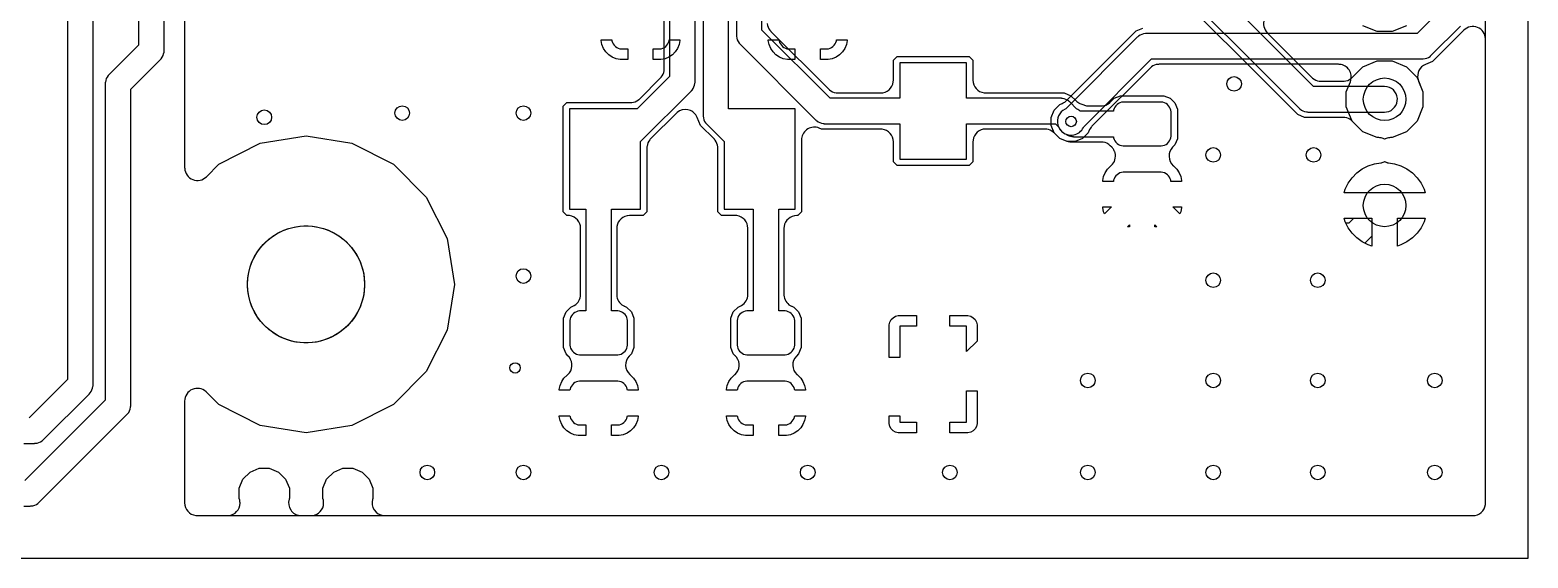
# Model space of a CAD drawing. Header units: millimetres. Extents: x 0 to 54.2, y 53.5 to 120.
# Drawn here: x 18.39 to 54.23, y 53.45 to 66.09 of the extents above; entities that cross this region are included whole.
import ezdxf

# ---------------------------------------------------------------- set-up
doc = ezdxf.new("R2010")
doc.units = ezdxf.units.MM

msp = doc.modelspace()

# ---------------------------------------------------------------- linework, layer by layer
at = {"layer": '16_copper'}
for points in [[(22.095, 69.058), (22.095, 62.793), (22.096, 62.782, 0.654879), (22.616, 62.577), (22.912, 62.874), (23.902, 63.378), (25, 63.552), (26.098, 63.378), (27.088, 62.874), (27.874, 62.088), (28.378, 61.098), (28.552, 60), (28.378, 58.902), (27.874, 57.912), (27.088, 57.126), (26.098, 56.622), (25, 56.448), (23.902, 56.622), (22.912, 57.126), (22.616, 57.423), (22.607, 57.43, 0.654869), (22.095, 57.207), (22.095, 54.771), (22.095, 54.77), (22.095, 54.769, 0.374196), (22.359, 54.469), (22.4, 54.466), (25.116, 54.466), (25.132, 54.467), (25.149, 54.468, 0.374198), (25.42, 54.762), (25.42, 54.767), (25.42, 54.772, 0.067058), (25.408, 54.858), (25.403, 54.871), (25.4, 54.879), (25.4, 55.119), (25.491, 55.34), (25.66, 55.509), (25.881, 55.6), (26.119, 55.6), (26.34, 55.509), (26.509, 55.34), (26.6, 55.119), (26.6, 54.879), (26.597, 54.871), (26.592, 54.856, 0.468015), (26.853, 54.468), (26.867, 54.467), (26.884, 54.466), (52.909, 54.466), (52.91, 54.466), (52.911, 54.466, 0.374196), (53.211, 54.73), (53.214, 54.771), (53.214, 65.867), (53.213, 65.879, 0.654879), (52.694, 66.083), (51.945, 65.334), (51.777, 65.265), (51.777, 65.264), (51.776, 65.264, 0.374199), (51.599, 64.905), (51.612, 64.866), (51.717, 64.612), (51.717, 64.248), (51.578, 63.91), (51.32, 63.652), (50.982, 63.513), (50.942, 63.513, 0.088082), (50.837, 63.493), (50.819, 63.487), (50.817, 63.486), (50.815, 63.485), (50.8, 63.477), (50.8, 63.477), (50.782, 63.486, 0.075217), (50.694, 63.51), (50.681, 63.511), (50.658, 63.513), (50.618, 63.513), (50.28, 63.652), (50.022, 63.91), (49.883, 64.248), (49.883, 64.612), (49.98, 64.847), (49.985, 64.863), (49.991, 64.879, 0.468037), (49.729, 65.267), (49.715, 65.267), (49.698, 65.268), (45.405, 65.268), (45.393, 65.267), (45.381, 65.267, 0.144215), (45.22, 65.206), (45.212, 65.199, 0.015626), (45.198, 65.186), (45.19, 65.179), (43.799, 63.788), (43.788, 63.775), (43.776, 63.762, 0.042722), (43.747, 63.719), (43.741, 63.706), (43.733, 63.69), (43.707, 63.628), (43.572, 63.493), (43.396, 63.419), (43.204, 63.419), (43.028, 63.493), (42.893, 63.628), (42.819, 63.804), (42.819, 63.996), (42.893, 64.172), (43.028, 64.307), (43.09, 64.333, 0.071735), (43.164, 64.377), (43.174, 64.387), (43.188, 64.399), (44.855, 66.066), (45.014, 66.132)], [(52.095, 66.526), (51.574, 66.005), (45.1, 66.005), (45.088, 66.004), (45.076, 66.004, 0.144215), (44.915, 65.942), (44.907, 65.935, 0.015626), (44.893, 65.923), (44.884, 65.916), (43.171, 64.202), (43.155, 64.195, 0.820678), (43.322, 63.572), (43.364, 63.577, 0.233166), (43.595, 63.755), (43.602, 63.771), (45.226, 65.395), (51.7, 65.395), (51.712, 65.396), (51.724, 65.396, 0.144215), (51.885, 65.458), (51.893, 65.465, 0.015626), (51.907, 65.477), (51.916, 65.484), (52.616, 66.184)]]:
    msp.add_lwpolyline(points, format="xyb", dxfattribs=at)
for points in [[(32.512, 65.381), (32.414, 65.4), (32.322, 65.439), (32.239, 65.494), (32.169, 65.564), (32.114, 65.647), (32.075, 65.739), (32.056, 65.837), (32.056, 65.855), (32.312, 65.855), (32.316, 65.828), (32.328, 65.79), (32.346, 65.755), (32.37, 65.723), (32.398, 65.695), (32.43, 65.671), (32.465, 65.653), (32.503, 65.641), (32.542, 65.635), (32.695, 65.635), (32.695, 65.381)], [(33.305, 65.381), (33.305, 65.635), (33.458, 65.635), (33.497, 65.641), (33.535, 65.653), (33.57, 65.671), (33.602, 65.695), (33.63, 65.723), (33.654, 65.755), (33.672, 65.79), (33.684, 65.828), (33.688, 65.855), (33.944, 65.855), (33.944, 65.837), (33.925, 65.739), (33.886, 65.647), (33.831, 65.564), (33.761, 65.494), (33.678, 65.439), (33.586, 65.4), (33.488, 65.381)], [(36.512, 65.381), (36.414, 65.4), (36.322, 65.439), (36.239, 65.494), (36.169, 65.564), (36.114, 65.647), (36.075, 65.739), (36.056, 65.837), (36.056, 65.855), (36.312, 65.855), (36.316, 65.828), (36.328, 65.79), (36.346, 65.755), (36.37, 65.723), (36.398, 65.695), (36.43, 65.671), (36.465, 65.653), (36.503, 65.641), (36.542, 65.635), (36.695, 65.635), (36.695, 65.381)], [(37.305, 65.381), (37.305, 65.635), (37.458, 65.635), (37.497, 65.641), (37.535, 65.653), (37.57, 65.671), (37.602, 65.695), (37.63, 65.723), (37.654, 65.755), (37.672, 65.79), (37.684, 65.828), (37.688, 65.855), (37.944, 65.855), (37.944, 65.837), (37.925, 65.739), (37.886, 65.647), (37.831, 65.564), (37.761, 65.494), (37.678, 65.439), (37.586, 65.4), (37.488, 65.381)], [(50.409, 60.946), (50.266, 61.018), (50.136, 61.113), (50.023, 61.226), (49.928, 61.356), (49.856, 61.499), (49.828, 61.585), (50.495, 61.585), (50.495, 60.918)], [(51.105, 61.585), (51.772, 61.585), (51.744, 61.499), (51.672, 61.356), (51.577, 61.226), (51.464, 61.113), (51.334, 61.018), (51.191, 60.946), (51.105, 60.918)]]:
    msp.add_lwpolyline(points, close=True, dxfattribs=at)
msp.add_lwpolyline([(50.8, 62.195), (49.828, 62.195), (49.856, 62.281), (49.928, 62.424), (50.023, 62.554), (50.136, 62.667), (50.266, 62.762), (50.409, 62.834), (50.561, 62.884), (50.706, 62.907), (50.725, 62.911), (50.744, 62.915, 0.039288), (50.789, 62.932), (50.8, 62.939), (50.814, 62.931, 0.001939), (50.818, 62.93), (50.836, 62.923), (50.855, 62.916, 0.003461), (50.859, 62.915), (50.872, 62.912), (50.894, 62.907), (51.039, 62.884), (51.191, 62.834), (51.334, 62.762), (51.464, 62.667), (51.577, 62.554), (51.672, 62.424), (51.744, 62.281), (51.772, 62.195), (50.8, 62.195), (50.8, 62.195)], format="xyb", close=True, dxfattribs=at)
at = {"layer": '1_copper'}
for points in [[(22.095, 70.758), (22.095, 62.793), (22.096, 62.782, 0.654879), (22.616, 62.577), (22.912, 62.874), (23.902, 63.378), (25, 63.552), (26.098, 63.378), (27.088, 62.874), (27.874, 62.088), (28.378, 61.098), (28.552, 60), (28.378, 58.902), (27.874, 57.912), (27.088, 57.126), (26.098, 56.622), (25, 56.448), (23.902, 56.622), (22.912, 57.126), (22.616, 57.423), (22.607, 57.43, 0.654869), (22.095, 57.207), (22.095, 54.771), (22.095, 54.77), (22.095, 54.769, 0.374196), (22.359, 54.469), (22.4, 54.466), (23.116, 54.466), (23.132, 54.467), (23.149, 54.468, 0.374197), (23.42, 54.762), (23.42, 54.767), (23.42, 54.772, 0.067059), (23.408, 54.858), (23.403, 54.871), (23.4, 54.879), (23.4, 55.119), (23.491, 55.34), (23.66, 55.509), (23.881, 55.6), (24.119, 55.6), (24.34, 55.509), (24.509, 55.34), (24.6, 55.119), (24.6, 54.879), (24.597, 54.871), (24.592, 54.856, 0.468031), (24.854, 54.468), (24.867, 54.467), (24.884, 54.466), (52.909, 54.466), (52.91, 54.466), (52.911, 54.466, 0.374196), (53.211, 54.73), (53.214, 54.771), (53.214, 79.429)], [(48.197, 66.537, 0.654877), (47.993, 66.018), (49.06, 64.951), (49.069, 64.943), (49.077, 64.935, 0.144213), (49.234, 64.865), (49.245, 64.864, 0.015609), (49.264, 64.863), (49.275, 64.862), (49.808, 64.862), (49.82, 64.863), (49.832, 64.863, 0.144215), (49.993, 64.924), (50.001, 64.931, 0.015626), (50.015, 64.944), (50.024, 64.951), (50.28, 65.208), (50.618, 65.347), (50.982, 65.347), (51.32, 65.208), (51.578, 64.95), (51.717, 64.612), (51.717, 64.248), (51.578, 63.91), (51.32, 63.652), (50.982, 63.513), (50.942, 63.513, 0.088082), (50.837, 63.493), (50.819, 63.487), (50.817, 63.486), (50.815, 63.485), (50.8, 63.477), (50.8, 63.477), (50.782, 63.486, 0.075217), (50.694, 63.51), (50.681, 63.511), (50.658, 63.513), (50.618, 63.513), (50.28, 63.652), (50.024, 63.909), (50.015, 63.917), (50.006, 63.925, 0.144213), (49.849, 63.995), (49.838, 63.996, 0.015609), (49.819, 63.997), (49.808, 63.998), (48.884, 63.998), (48.725, 64.064), (41.781, 71.009)], [(20.995, 70.7), (20.995, 65.726), (20.284, 65.016), (20.277, 65.006), (20.268, 64.998, 0.144213), (20.198, 64.841), (20.197, 64.83, 0.015609), (20.196, 64.811), (20.195, 64.8), (20.195, 57.226), (18.274, 55.305)], [(33.695, 70.762), (33.695, 64.976), (32.919, 64.2), (31.3, 64.2), (31.3, 61.8), (31.695, 61.8), (31.695, 59.365), (31.542, 59.365), (31.503, 59.359), (31.465, 59.347), (31.43, 59.329), (31.398, 59.305), (31.37, 59.277), (31.346, 59.245), (31.328, 59.21), (31.316, 59.172), (31.31, 59.133), (31.31, 58.547), (31.316, 58.508), (31.328, 58.47), (31.346, 58.435), (31.37, 58.403), (31.398, 58.375), (31.43, 58.351), (31.465, 58.333), (31.503, 58.321), (31.542, 58.315), (32.458, 58.315), (32.497, 58.321), (32.535, 58.333), (32.57, 58.351), (32.602, 58.375), (32.63, 58.403), (32.654, 58.435), (32.672, 58.47), (32.684, 58.508), (32.69, 58.547), (32.69, 59.133), (32.684, 59.172), (32.672, 59.21), (32.654, 59.245), (32.63, 59.277), (32.602, 59.305), (32.57, 59.329), (32.535, 59.347), (32.497, 59.359), (32.458, 59.365), (32.305, 59.365), (32.305, 61.8), (33, 61.8), (33, 63.419), (34.216, 64.634), (34.223, 64.644), (34.232, 64.652, 0.144213), (34.302, 64.809), (34.303, 64.82, 0.015609), (34.304, 64.839), (34.305, 64.85), (34.305, 70.762)], [(34.495, 70.762), (34.495, 64.05), (34.496, 64.038), (34.496, 64.026, 0.144215), (34.558, 63.865), (34.565, 63.857, 0.015626), (34.577, 63.843), (34.584, 63.834), (35, 63.419), (35, 61.8), (35.695, 61.8), (35.695, 59.365), (35.542, 59.365), (35.503, 59.359), (35.465, 59.347), (35.43, 59.329), (35.398, 59.305), (35.37, 59.277), (35.346, 59.245), (35.328, 59.21), (35.316, 59.172), (35.31, 59.133), (35.31, 58.547), (35.316, 58.508), (35.328, 58.47), (35.346, 58.435), (35.37, 58.403), (35.398, 58.375), (35.43, 58.351), (35.465, 58.333), (35.503, 58.321), (35.542, 58.315), (36.458, 58.315), (36.497, 58.321), (36.535, 58.333), (36.57, 58.351), (36.602, 58.375), (36.63, 58.403), (36.654, 58.435), (36.672, 58.47), (36.684, 58.508), (36.69, 58.547), (36.69, 59.133), (36.684, 59.172), (36.672, 59.21), (36.654, 59.245), (36.63, 59.277), (36.602, 59.305), (36.57, 59.329), (36.535, 59.347), (36.497, 59.359), (36.458, 59.365), (36.305, 59.365), (36.305, 61.8), (36.7, 61.8), (36.7, 64.2), (35.105, 64.2), (35.105, 70.762)], [(35.295, 70.762), (35.295, 65.962), (35.296, 65.95), (35.296, 65.938, 0.144215), (35.358, 65.777), (35.365, 65.769, 0.015626), (35.377, 65.755), (35.384, 65.746), (37.196, 63.934), (37.206, 63.927), (37.214, 63.918, 0.144213), (37.371, 63.848), (37.382, 63.847, 0.015609), (37.401, 63.846), (37.412, 63.845), (39.2, 63.845), (39.2, 63), (40.8, 63), (40.8, 63.845), (42.924, 63.845), (42.998, 63.771), (43.005, 63.755, 0.09849), (43.083, 63.653), (43.117, 63.627), (43.155, 63.605), (43.179, 63.595), (43.188, 63.589), (43.197, 63.582, 0.107834), (43.319, 63.538), (43.33, 63.537, 0.015609), (43.349, 63.536), (43.36, 63.535), (44.312, 63.535), (44.316, 63.508), (44.328, 63.47), (44.346, 63.435), (44.37, 63.403), (44.398, 63.375), (44.43, 63.351), (44.465, 63.333), (44.503, 63.321), (44.542, 63.315), (45.458, 63.315), (45.497, 63.321), (45.535, 63.333), (45.57, 63.351), (45.602, 63.375), (45.63, 63.403), (45.654, 63.435), (45.672, 63.47), (45.684, 63.508), (45.69, 63.547), (45.69, 64.133), (45.684, 64.172), (45.672, 64.21), (45.654, 64.245), (45.63, 64.277), (45.602, 64.305), (45.57, 64.329), (45.535, 64.347), (45.497, 64.359), (45.458, 64.365), (44.542, 64.365), (44.503, 64.359), (44.465, 64.347), (44.43, 64.329), (44.398, 64.305), (44.37, 64.277), (44.346, 64.245), (44.328, 64.21), (44.316, 64.172), (44.312, 64.145), (43.519, 64.145), (43.517, 64.147, 0.065542), (43.445, 64.195), (43.429, 64.202), (43.266, 64.366), (43.256, 64.373), (43.248, 64.382, 0.144213), (43.091, 64.452), (43.08, 64.453, 0.015609), (43.061, 64.454), (43.05, 64.455), (40.8, 64.455), (40.8, 65.3), (39.2, 65.3), (39.2, 64.455), (37.538, 64.455), (35.905, 66.088), (35.905, 70.762)], [(18.25, 54.695), (18.4, 54.695), (18.412, 54.696), (18.424, 54.696, 0.144215), (18.585, 54.758), (18.593, 54.765, 0.015626), (18.607, 54.777), (18.616, 54.784), (20.716, 56.884), (20.723, 56.894), (20.732, 56.902, 0.144213), (20.802, 57.059), (20.803, 57.07, 0.015609), (20.804, 57.089), (20.805, 57.1), (20.805, 64.674), (21.516, 65.384), (21.523, 65.394), (21.532, 65.402, 0.144213), (21.602, 65.559), (21.603, 65.57, 0.015609), (21.604, 65.589), (21.605, 65.6), (21.605, 70.574)], [(36.033, 66.243, 0.144215), (36.094, 66.082), (36.101, 66.074, 0.015626), (36.114, 66.06), (36.121, 66.052), (37.502, 64.671), (37.511, 64.663), (37.519, 64.655, 0.144213), (37.676, 64.585), (37.687, 64.584, 0.015609), (37.706, 64.583), (37.717, 64.582), (38.743, 64.582), (38.744, 64.582), (38.744, 64.582, 0.374196), (39.045, 64.846), (39.048, 64.887), (39.048, 65.363), (39.137, 65.452), (40.863, 65.452), (40.952, 65.363), (40.952, 64.887), (40.952, 64.886), (40.952, 64.885, 0.374196), (41.217, 64.585), (41.257, 64.582), (43.136, 64.582), (43.295, 64.516), (43.412, 64.399), (43.425, 64.388), (43.438, 64.376, 0.042724), (43.481, 64.347), (43.494, 64.341), (43.51, 64.333), (43.602, 64.295, 0.071735), (43.687, 64.274), (43.7, 64.273), (43.719, 64.272), (44.023, 64.272), (44.035, 64.273), (44.047, 64.273, 0.144216), (44.207, 64.334), (44.215, 64.341, 0.015606), (44.23, 64.354), (44.238, 64.361), (44.333, 64.456), (44.482, 64.517), (45.518, 64.517), (45.667, 64.456), (45.781, 64.342), (45.842, 64.193), (45.842, 63.487), (45.781, 63.338), (45.728, 63.286, 0.417845), (45.742, 62.841), (45.754, 62.833), (45.755, 62.832), (45.831, 62.756), (45.886, 62.673), (45.925, 62.581), (45.944, 62.483), (45.944, 62.465), (45.688, 62.465), (45.684, 62.492), (45.672, 62.53), (45.654, 62.565), (45.63, 62.597), (45.602, 62.625), (45.57, 62.649), (45.535, 62.667), (45.497, 62.679), (45.458, 62.685), (44.542, 62.685), (44.503, 62.679), (44.465, 62.667), (44.43, 62.649), (44.398, 62.625), (44.37, 62.597), (44.346, 62.565), (44.328, 62.53), (44.316, 62.492), (44.312, 62.465), (44.056, 62.465), (44.056, 62.483), (44.075, 62.581), (44.114, 62.673), (44.169, 62.756), (44.244, 62.83), (44.25, 62.835), (44.26, 62.843, 0.28301), (44.35, 63.15), (44.347, 63.162), (44.343, 63.17), (44.341, 63.179, 0.067458), (44.298, 63.255), (44.289, 63.266), (44.282, 63.275, 0.011792), (44.272, 63.286), (44.238, 63.319, 0.164349), (44.063, 63.405), (44.053, 63.406, 0.015609), (44.034, 63.407), (44.023, 63.408), (43.268, 63.408), (43.266, 63.409), (43.262, 63.41, 0.034338), (43.219, 63.418), (43.208, 63.418), (43.028, 63.493), (42.891, 63.629), (42.882, 63.637), (42.874, 63.645, 0.144213), (42.717, 63.715), (42.706, 63.716, 0.015609), (42.687, 63.717), (42.676, 63.718), (41.257, 63.718), (41.256, 63.718), (41.256, 63.718, 0.374196), (40.955, 63.454), (40.952, 63.413), (40.952, 62.937), (40.863, 62.848), (39.137, 62.848), (39.048, 62.937), (39.048, 63.413), (39.048, 63.414), (39.048, 63.415, 0.374196), (38.783, 63.715), (38.743, 63.718), (37.326, 63.718), (37.274, 63.74, 0.502305), (36.854, 63.489), (36.854, 63.476), (36.852, 63.458), (36.852, 61.737), (36.763, 61.648), (36.737, 61.648, 0.375538), (36.435, 61.383), (36.432, 61.343), (36.432, 59.757), (36.432, 59.751), (36.432, 59.744, 0.256033), (36.583, 59.493), (36.599, 59.486), (36.611, 59.479), (36.615, 59.478), (36.62, 59.475), (36.667, 59.456), (36.781, 59.342), (36.842, 59.193), (36.842, 58.487), (36.781, 58.338), (36.728, 58.286, 0.417845), (36.742, 57.841), (36.754, 57.833), (36.755, 57.832), (36.831, 57.756), (36.886, 57.673), (36.925, 57.581), (36.944, 57.483), (36.944, 57.465), (36.688, 57.465), (36.684, 57.492), (36.672, 57.53), (36.654, 57.565), (36.63, 57.597), (36.602, 57.625), (36.57, 57.649), (36.535, 57.667), (36.497, 57.679), (36.458, 57.685), (35.542, 57.685), (35.503, 57.679), (35.465, 57.667), (35.43, 57.649), (35.398, 57.625), (35.37, 57.597), (35.346, 57.565), (35.328, 57.53), (35.316, 57.492), (35.312, 57.465), (35.056, 57.465), (35.056, 57.483), (35.075, 57.581), (35.114, 57.673), (35.169, 57.756), (35.244, 57.83), (35.25, 57.835), (35.26, 57.843, 0.390789), (35.298, 58.255), (35.289, 58.266), (35.282, 58.275, 0.012121), (35.272, 58.286), (35.219, 58.338), (35.158, 58.487), (35.158, 59.193), (35.219, 59.342), (35.333, 59.456), (35.38, 59.475, 0.267163), (35.565, 59.716), (35.567, 59.734), (35.568, 59.747, 0.00807), (35.568, 59.757), (35.568, 61.343), (35.568, 61.344), (35.568, 61.344, 0.374196), (35.304, 61.645), (35.263, 61.648), (34.937, 61.648), (34.848, 61.737), (34.848, 63.265), (34.847, 63.277), (34.847, 63.289, 0.144216), (34.785, 63.45), (34.778, 63.458, 0.015628), (34.766, 63.473), (34.758, 63.481), (34.434, 63.805), (34.354, 63.998), (34.347, 64.013), (34.34, 64.028, 0.468033), (33.88, 64.117), (33.87, 64.108), (33.857, 64.097), (33.242, 63.481), (33.234, 63.472), (33.225, 63.463, 0.144213), (33.155, 63.306), (33.154, 63.296, 0.015609), (33.153, 63.277), (33.152, 63.265), (33.152, 61.737), (33.063, 61.648), (32.737, 61.648), (32.736, 61.648), (32.735, 61.648, 0.374196), (32.435, 61.383), (32.432, 61.343), (32.432, 59.757), (32.432, 59.751), (32.432, 59.744, 0.256033), (32.583, 59.493), (32.599, 59.486), (32.611, 59.479), (32.615, 59.478), (32.62, 59.475), (32.667, 59.456), (32.781, 59.342), (32.842, 59.193), (32.842, 58.487), (32.781, 58.338), (32.728, 58.286, 0.417845), (32.742, 57.841), (32.754, 57.833), (32.755, 57.832), (32.831, 57.756), (32.886, 57.673), (32.925, 57.581), (32.944, 57.483), (32.944, 57.465), (32.688, 57.465), (32.684, 57.492), (32.672, 57.53), (32.654, 57.565), (32.63, 57.597), (32.602, 57.625), (32.57, 57.649), (32.535, 57.667), (32.497, 57.679), (32.458, 57.685), (31.542, 57.685), (31.503, 57.679), (31.465, 57.667), (31.43, 57.649), (31.398, 57.625), (31.37, 57.597), (31.346, 57.565), (31.328, 57.53), (31.316, 57.492), (31.312, 57.465), (31.056, 57.465), (31.056, 57.483), (31.075, 57.581), (31.114, 57.673), (31.169, 57.756), (31.244, 57.83), (31.25, 57.835), (31.26, 57.843, 0.390789), (31.298, 58.255), (31.289, 58.266), (31.282, 58.275, 0.012121), (31.272, 58.286), (31.219, 58.338), (31.158, 58.487), (31.158, 59.193), (31.219, 59.342), (31.333, 59.456), (31.38, 59.475, 0.267163), (31.565, 59.716), (31.567, 59.734), (31.568, 59.747, 0.00807), (31.568, 59.757), (31.568, 61.343), (31.568, 61.344), (31.568, 61.344, 0.374196), (31.304, 61.645), (31.263, 61.648), (31.237, 61.648), (31.148, 61.737), (31.148, 64.263), (31.237, 64.352), (32.765, 64.352), (32.777, 64.353), (32.789, 64.353, 0.144215), (32.95, 64.415), (32.958, 64.422, 0.0156), (32.973, 64.434), (32.981, 64.442), (33.479, 64.94), (33.487, 64.949), (33.495, 64.957, 0.144213), (33.565, 65.114), (33.566, 65.125, 0.015609), (33.567, 65.144), (33.568, 65.155), (33.568, 68.259)], [(18.25, 56.195), (18.5, 56.195), (18.512, 56.196), (18.524, 56.196, 0.144215), (18.685, 56.258), (18.693, 56.265, 0.015626), (18.707, 56.277), (18.716, 56.284), (19.816, 57.384), (19.823, 57.394), (19.832, 57.402, 0.144213), (19.902, 57.559), (19.903, 57.57, 0.015609), (19.904, 57.589), (19.905, 57.6), (19.905, 67.174)]]:
    msp.add_lwpolyline(points, format="xyb", dxfattribs=at)
for points in [[(50.844, 64.128, 0.930834), (50.8, 64.735), (49.096, 64.735), (42.174, 71.657), (42.172, 71.674, 1), (41.428, 71.526), (41.441, 71.478, 0.26795), (41.726, 71.228), (41.743, 71.226), (48.754, 64.214), (48.764, 64.207), (48.772, 64.198, 0.144213), (48.929, 64.128), (48.94, 64.127, 0.015609), (48.959, 64.126), (48.97, 64.125), (50.8, 64.125)], [(50.8, 62.195), (49.828, 62.195), (49.856, 62.281), (49.928, 62.424), (50.023, 62.554), (50.136, 62.667), (50.266, 62.762), (50.409, 62.834), (50.561, 62.884), (50.706, 62.907), (50.725, 62.911), (50.744, 62.915, 0.03929), (50.789, 62.932), (50.8, 62.939), (50.814, 62.931, 0.001937), (50.818, 62.93), (50.836, 62.923), (50.855, 62.916, 0.003463), (50.859, 62.915), (50.872, 62.912), (50.894, 62.907), (51.039, 62.884), (51.191, 62.834), (51.334, 62.762), (51.464, 62.667), (51.577, 62.554), (51.672, 62.424), (51.744, 62.281), (51.772, 62.195), (50.8, 62.195), (50.8, 62.195)]]:
    msp.add_lwpolyline(points, format="xyb", close=True, dxfattribs=at)
for points in [[(19.295, 67.3), (19.295, 57.726), (18.374, 56.805)], [(51.32, 66.192), (50.982, 66.053), (50.618, 66.053), (50.28, 66.192)]]:
    msp.add_lwpolyline(points, dxfattribs=at)
for points in [[(44.075, 61.739), (44.056, 61.837), (44.056, 61.855), (44.264, 61.855), (44.097, 61.688)], [(45.736, 61.855), (45.944, 61.855), (45.944, 61.837), (45.925, 61.739), (45.903, 61.688)], [(44.652, 61.381), (44.695, 61.424), (44.695, 61.381)], [(45.305, 61.381), (45.305, 61.424), (45.348, 61.381)], [(49.873, 61.465), (49.856, 61.499), (49.828, 61.585), (50.064, 61.585), (49.944, 61.465)], [(51.105, 61.585), (51.772, 61.585), (51.744, 61.499), (51.672, 61.356), (51.577, 61.226), (51.464, 61.113), (51.334, 61.018), (51.191, 60.946), (51.105, 60.918)], [(50.409, 60.946), (50.328, 60.987), (50.495, 61.154), (50.495, 60.918)], [(38.946, 58.25), (38.946, 59.033), (38.963, 59.098), (38.997, 59.156), (39.044, 59.203), (39.102, 59.237), (39.167, 59.254), (39.6, 59.254), (39.6, 59), (39.2, 59), (39.2, 58.25)], [(40.8, 59), (40.4, 59), (40.4, 59.254), (40.833, 59.254), (40.898, 59.237), (40.956, 59.203), (41.003, 59.156), (41.037, 59.098), (41.054, 59.033), (41.054, 58.645), (40.8, 58.391)], [(40.4, 56.446), (40.4, 56.7), (40.8, 56.7), (40.8, 57.45), (41.054, 57.45), (41.054, 56.667), (41.037, 56.602), (41.003, 56.544), (40.956, 56.497), (40.898, 56.463), (40.833, 56.446)], [(31.512, 56.381), (31.414, 56.4), (31.322, 56.439), (31.239, 56.494), (31.169, 56.564), (31.114, 56.647), (31.075, 56.739), (31.056, 56.837), (31.056, 56.855), (31.312, 56.855), (31.316, 56.828), (31.328, 56.79), (31.346, 56.755), (31.37, 56.723), (31.398, 56.695), (31.43, 56.671), (31.465, 56.653), (31.503, 56.641), (31.542, 56.635), (31.695, 56.635), (31.695, 56.381)], [(32.305, 56.381), (32.305, 56.635), (32.458, 56.635), (32.497, 56.641), (32.535, 56.653), (32.57, 56.671), (32.602, 56.695), (32.63, 56.723), (32.654, 56.755), (32.672, 56.79), (32.684, 56.828), (32.688, 56.855), (32.944, 56.855), (32.944, 56.837), (32.925, 56.739), (32.886, 56.647), (32.831, 56.564), (32.761, 56.494), (32.678, 56.439), (32.586, 56.4), (32.488, 56.381)], [(35.512, 56.381), (35.414, 56.4), (35.322, 56.439), (35.239, 56.494), (35.169, 56.564), (35.114, 56.647), (35.075, 56.739), (35.056, 56.837), (35.056, 56.855), (35.312, 56.855), (35.316, 56.828), (35.328, 56.79), (35.346, 56.755), (35.37, 56.723), (35.398, 56.695), (35.43, 56.671), (35.465, 56.653), (35.503, 56.641), (35.542, 56.635), (35.695, 56.635), (35.695, 56.381)], [(36.305, 56.381), (36.305, 56.635), (36.458, 56.635), (36.497, 56.641), (36.535, 56.653), (36.57, 56.671), (36.602, 56.695), (36.63, 56.723), (36.654, 56.755), (36.672, 56.79), (36.684, 56.828), (36.688, 56.855), (36.944, 56.855), (36.944, 56.837), (36.925, 56.739), (36.886, 56.647), (36.831, 56.564), (36.761, 56.494), (36.678, 56.439), (36.586, 56.4), (36.488, 56.381)], [(39.167, 56.446), (39.102, 56.463), (39.044, 56.497), (38.997, 56.544), (38.963, 56.602), (38.946, 56.667), (38.946, 56.855), (39.2, 56.855), (39.2, 56.7), (39.6, 56.7), (39.6, 56.446)]]:
    msp.add_lwpolyline(points, close=True, dxfattribs=at)
at = {"layer": 'drills_NPTH'}
msp.add_circle((25, 60), 1.4, dxfattribs=at)
at = {"layer": 'drills_PTH'}
for centre in [(50.8, 64.43), (50.8, 61.89)]:
    msp.add_circle(centre, 0.51, dxfattribs=at)
at = {"layer": 'drills_via_1_16'}
for centre, radius in [((47.2, 64.8), 0.175), ((24, 64), 0.175), ((27.3, 64.1), 0.175), ((30.2, 64.1), 0.175), ((43.3, 63.9), 0.125), ((46.7, 63.1), 0.175), ((49.1, 63.1), 0.175), ((30.2, 60.2), 0.175), ((46.7, 60.1), 0.175), ((49.2, 60.1), 0.175), ((30, 58), 0.125), ((43.7, 57.7), 0.175), ((46.7, 57.7), 0.175), ((49.2, 57.7), 0.175), ((52, 57.7), 0.175), ((27.9, 55.5), 0.175), ((30.2, 55.5), 0.175), ((33.5, 55.5), 0.175), ((37, 55.5), 0.175), ((40.4, 55.5), 0.175), ((43.7, 55.5), 0.175), ((46.7, 55.5), 0.175), ((49.2, 55.5), 0.175), ((52, 55.5), 0.175)]:
    msp.add_circle(centre, radius, dxfattribs=at)
at = {"layer": 'holes'}
msp.add_lwpolyline([(26.4, 59.95), (26.393, 59.85), (26.379, 59.751), (26.357, 59.654), (26.329, 59.558), (26.294, 59.464), (26.253, 59.373), (26.205, 59.285), (26.151, 59.201), (26.091, 59.121), (26.025, 59.045), (25.955, 58.975), (25.879, 58.909), (25.799, 58.849), (25.715, 58.795), (25.627, 58.747), (25.536, 58.706), (25.442, 58.671), (25.346, 58.643), (25.249, 58.621), (25.15, 58.607), (25.05, 58.6), (24.95, 58.6), (24.85, 58.607), (24.751, 58.621), (24.654, 58.643), (24.558, 58.671), (24.464, 58.706), (24.373, 58.747), (24.285, 58.795), (24.201, 58.849), (24.121, 58.909), (24.045, 58.975), (23.975, 59.045), (23.909, 59.121), (23.849, 59.201), (23.795, 59.285), (23.747, 59.373), (23.706, 59.464), (23.671, 59.558), (23.643, 59.654), (23.621, 59.751), (23.607, 59.85), (23.6, 59.95), (23.6, 60.05), (23.607, 60.15), (23.621, 60.249), (23.643, 60.346), (23.671, 60.442), (23.706, 60.536), (23.747, 60.627), (23.795, 60.715), (23.849, 60.799), (23.909, 60.879), (23.975, 60.955), (24.045, 61.025), (24.121, 61.091), (24.201, 61.151), (24.285, 61.205), (24.373, 61.253), (24.464, 61.294), (24.558, 61.329), (24.654, 61.357), (24.751, 61.379), (24.85, 61.393), (24.95, 61.4), (25.05, 61.4), (25.15, 61.393), (25.249, 61.379), (25.346, 61.357), (25.442, 61.329), (25.536, 61.294), (25.627, 61.253), (25.715, 61.205), (25.799, 61.151), (25.879, 61.091), (25.955, 61.025), (26.025, 60.955), (26.091, 60.879), (26.151, 60.799), (26.205, 60.715), (26.253, 60.627), (26.294, 60.536), (26.329, 60.442), (26.357, 60.346), (26.379, 60.249), (26.393, 60.15), (26.4, 60.05), (26.4, 59.95)], close=True, dxfattribs=at)
at = {"layer": 'outline'}
msp.add_lwpolyline([(0, 53.45), (54.23, 53.45), (54.23, 120), (0, 120), (0, 53.45)], close=True, dxfattribs=at)

doc.saveas('drawing.dxf')
